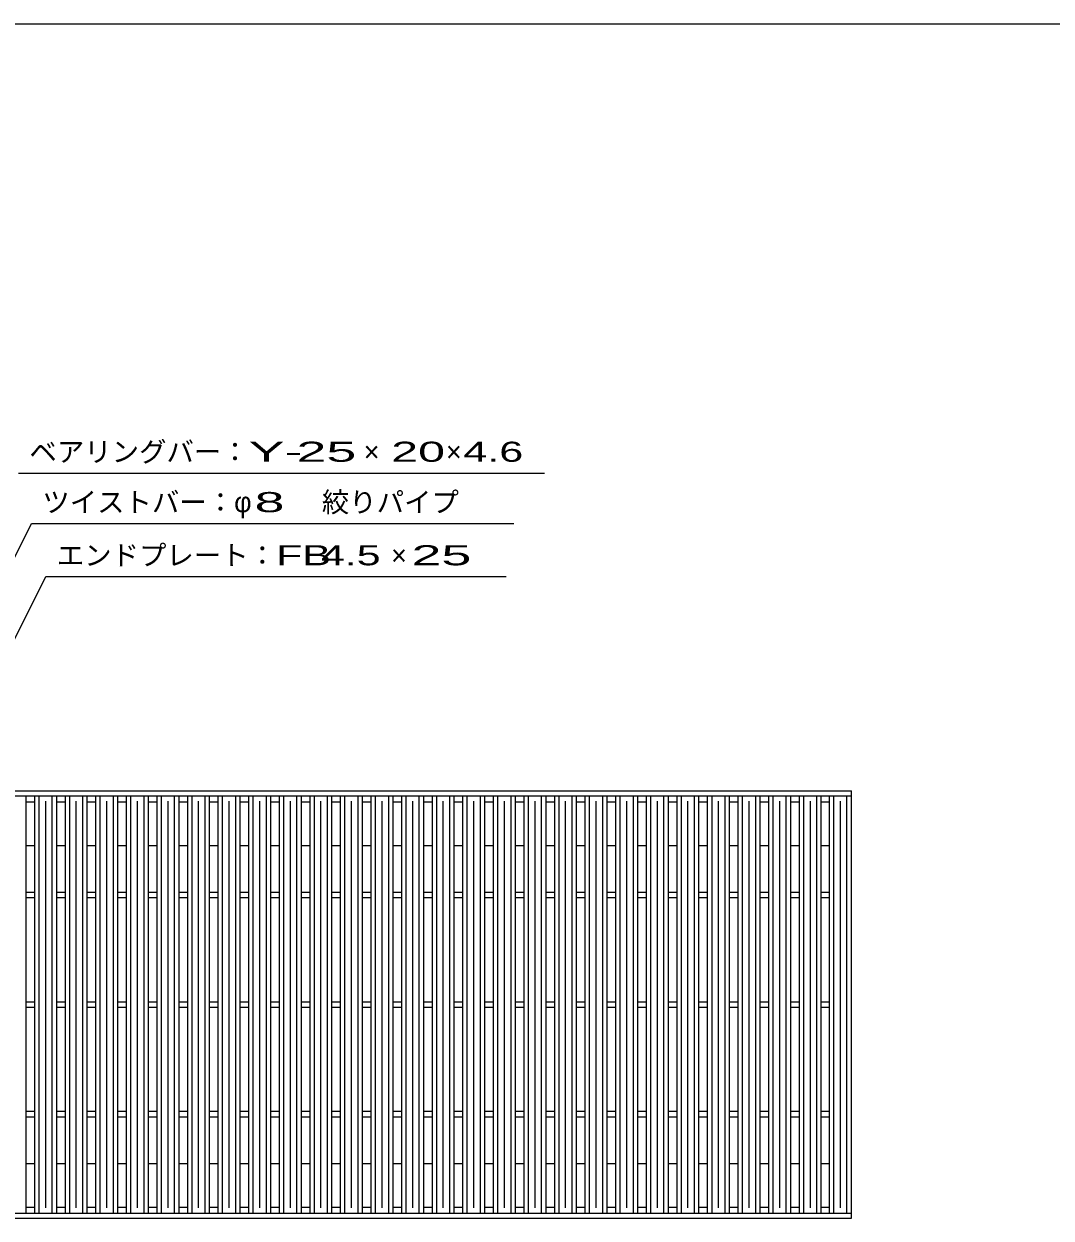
# Model space of a CAD drawing. Units: millimetres, scale not verified. Extents: x -1820 to 1724, y -1285 to 1059.
# Drawn here: x -1185 to -248, y -31 to 1059 of the extents above; entities that cross this region are included whole.
import ezdxf
from ezdxf.enums import TextEntityAlignment as Align

# ---------------------------------------------------------------- set-up
doc = ezdxf.new("R2010")
doc.units = ezdxf.units.MM
doc.header["$LTSCALE"] = 10
for name, color, linetype, lineweight in [('0_2', 150, 'Continuous', 25), ('16', 3, 'Continuous', 25), ('22', 2, 'Continuous', 25)]:
    doc.layers.add(name, color=color, linetype=linetype, lineweight=lineweight)
doc.styles.add('ベクトル', font='')
doc.styles.get('ベクトル').set_extended_font_data('ベクトル')

msp = doc.modelspace()

# ---------------------------------------------------------------- linework, layer by layer
at = {"layer": '0_2'}
msp.add_line((-1736, 1059), (1724, 1059), dxfattribs=at)
at = {"layer": '16'}
for p, q in [((-1426, 359), (-430, 359)), ((-1426, 354.5), (-430, 354.5)), ((-1202.8, 354.5), (-1182.8, 354.5)), ((-1182.8, -26.5), (-1182.8, 354.5)), ((-1182.8, 349), (-1174.9, 349)), ((-1174.9, -26.5), (-1174.9, 354.5)), ((-1174.9, 354.5), (-1154.9, 354.5)), ((-1170.9, -26.5), (-1170.9, 354.5)), ((-1164.9, -21.5), (-1164.9, 349.5)), ((-1158.9, -26.5), (-1158.9, 354.5)), ((-1154.9, -26.5), (-1154.9, 354.5)), ((-1154.9, 349), (-1147, 349)), ((-1147, -26.5), (-1147, 354.5)), ((-1147, 354.5), (-1127, 354.5)), ((-1143, -26.5), (-1143, 354.5)), ((-1137, -21.5), (-1137, 349.5)), ((-1131, -26.5), (-1131, 354.5)), ((-1127, -26.5), (-1127, 354.5)), ((-1127, 349), (-1119.1, 349)), ((-1119.1, -26.5), (-1119.1, 354.5)), ((-1119.1, 354.5), (-1099.1, 354.5)), ((-1115.1, -26.5), (-1115.1, 354.5)), ((-1109.1, -21.5), (-1109.1, 349.5)), ((-1103.1, -26.5), (-1103.1, 354.5)), ((-1099.1, -26.5), (-1099.1, 354.5)), ((-1099.1, 349), (-1091.2, 349)), ((-1091.2, -26.5), (-1091.2, 354.5)), ((-1091.2, 354.5), (-1071.2, 354.5)), ((-1087.2, -26.5), (-1087.2, 354.5)), ((-1081.2, -21.5), (-1081.2, 349.5)), ((-1075.2, -26.5), (-1075.2, 354.5)), ((-1071.2, -26.5), (-1071.2, 354.5)), ((-1071.2, 349), (-1063.3, 349)), ((-1063.3, -26.5), (-1063.3, 354.5)), ((-1063.3, 354.5), (-1043.3, 354.5)), ((-1059.3, -26.5), (-1059.3, 354.5)), ((-1053.3, -21.5), (-1053.3, 349.5)), ((-1047.3, -26.5), (-1047.3, 354.5)), ((-1043.3, -26.5), (-1043.3, 354.5)), ((-1043.3, 349), (-1035.4, 349)), ((-1035.4, -26.5), (-1035.4, 354.5)), ((-1035.4, 354.5), (-1015.4, 354.5)), ((-1031.4, -26.5), (-1031.4, 354.5)), ((-1025.4, -21.5), (-1025.4, 349.5)), ((-1019.4, -26.5), (-1019.4, 354.5)), ((-1015.4, -26.5), (-1015.4, 354.5)), ((-1015.4, 349), (-1007.5, 349)), ((-1007.5, -26.5), (-1007.5, 354.5)), ((-1007.5, 354.5), (-987.5, 354.5)), ((-1003.5, -26.5), (-1003.5, 354.5)), ((-997.5, -21.5), (-997.5, 349.5)), ((-991.5, -26.5), (-991.5, 354.5)), ((-987.5, -26.5), (-987.5, 354.5)), ((-987.5, 349), (-979.6, 349)), ((-979.6, -26.5), (-979.6, 354.5)), ((-979.6, 354.5), (-959.6, 354.5)), ((-975.6, -26.5), (-975.6, 354.5)), ((-969.6, -21.5), (-969.6, 349.5)), ((-963.6, -26.5), (-963.6, 354.5)), ((-959.6, -26.5), (-959.6, 354.5)), ((-959.6, 349), (-951.7, 349)), ((-951.7, -26.5), (-951.7, 354.5)), ((-951.7, 354.5), (-931.7, 354.5)), ((-947.7, -26.5), (-947.7, 354.5)), ((-941.7, -21.5), (-941.7, 349.5)), ((-935.7, -26.5), (-935.7, 354.5)), ((-931.7, -26.5), (-931.7, 354.5)), ((-931.7, 349), (-923.8, 349)), ((-923.8, -26.5), (-923.8, 354.5)), ((-923.8, 354.5), (-903.8, 354.5)), ((-919.8, -26.5), (-919.8, 354.5)), ((-913.8, -21.5), (-913.8, 349.5)), ((-907.8, -26.5), (-907.8, 354.5)), ((-903.8, -26.5), (-903.8, 354.5)), ((-903.8, 349), (-895.9, 349)), ((-895.9, -26.5), (-895.9, 354.5)), ((-895.9, 354.5), (-875.9, 354.5)), ((-891.9, -26.5), (-891.9, 354.5)), ((-885.9, -21.5), (-885.9, 349.5)), ((-879.9, -26.5), (-879.9, 354.5)), ((-875.9, -26.5), (-875.9, 354.5)), ((-875.9, 349), (-868, 349)), ((-868, -26.5), (-868, 354.5)), ((-868, 354.5), (-848, 354.5)), ((-864, -26.5), (-864, 354.5)), ((-858, -21.5), (-858, 349.5)), ((-852, -26.5), (-852, 354.5)), ((-848, -26.5), (-848, 354.5)), ((-848, 349), (-840.1, 349)), ((-840.1, -26.5), (-840.1, 354.5)), ((-840.1, 354.5), (-820.1, 354.5)), ((-836.1, -26.5), (-836.1, 354.5)), ((-830.1, -21.5), (-830.1, 349.5)), ((-824.1, -26.5), (-824.1, 354.5)), ((-820.1, -26.5), (-820.1, 354.5)), ((-820.1, 349), (-812.2, 349)), ((-812.2, -26.5), (-812.2, 354.5)), ((-812.2, 354.5), (-792.2, 354.5)), ((-808.2, -26.5), (-808.2, 354.5)), ((-802.2, -21.5), (-802.2, 349.5)), ((-796.2, -26.5), (-796.2, 354.5)), ((-792.2, -26.5), (-792.2, 354.5)), ((-792.2, 349), (-784.3, 349)), ((-784.3, -26.5), (-784.3, 354.5)), ((-784.3, 354.5), (-764.3, 354.5)), ((-780.3, -26.5), (-780.3, 354.5)), ((-774.3, -21.5), (-774.3, 349.5)), ((-768.3, -26.5), (-768.3, 354.5)), ((-764.3, -26.5), (-764.3, 354.5)), ((-764.3, 349), (-756.4, 349)), ((-756.4, -26.5), (-756.4, 354.5)), ((-756.4, 354.5), (-736.4, 354.5)), ((-752.4, -26.5), (-752.4, 354.5)), ((-746.4, -21.5), (-746.4, 349.5)), ((-740.4, -26.5), (-740.4, 354.5)), ((-736.4, -26.5), (-736.4, 354.5)), ((-736.4, 349), (-728.5, 349)), ((-728.5, -26.5), (-728.5, 354.5)), ((-728.5, 354.5), (-708.5, 354.5)), ((-724.5, -26.5), (-724.5, 354.5)), ((-718.5, -21.5), (-718.5, 349.5)), ((-712.5, -26.5), (-712.5, 354.5)), ((-708.5, -26.5), (-708.5, 354.5)), ((-708.5, 349), (-700.6, 349)), ((-700.6, -26.5), (-700.6, 354.5)), ((-700.6, 354.5), (-680.6, 354.5)), ((-696.6, -26.5), (-696.6, 354.5)), ((-690.6, -21.5), (-690.6, 349.5)), ((-684.6, -26.5), (-684.6, 354.5)), ((-680.6, -26.5), (-680.6, 354.5)), ((-680.6, 349), (-672.7, 349)), ((-672.7, -26.5), (-672.7, 354.5)), ((-672.7, 354.5), (-652.7, 354.5)), ((-668.7, -26.5), (-668.7, 354.5)), ((-662.7, -21.5), (-662.7, 349.5)), ((-656.7, -26.5), (-656.7, 354.5)), ((-652.7, -26.5), (-652.7, 354.5)), ((-652.7, 349), (-644.8, 349)), ((-644.8, -26.5), (-644.8, 354.5)), ((-644.8, 354.5), (-624.8, 354.5)), ((-640.8, -26.5), (-640.8, 354.5)), ((-634.8, -21.5), (-634.8, 349.5)), ((-628.8, -26.5), (-628.8, 354.5)), ((-624.8, -26.5), (-624.8, 354.5)), ((-624.8, 349), (-616.9, 349)), ((-616.9, -26.5), (-616.9, 354.5)), ((-616.9, 354.5), (-596.9, 354.5)), ((-612.9, -26.5), (-612.9, 354.5)), ((-606.9, -21.5), (-606.9, 349.5)), ((-600.9, -26.5), (-600.9, 354.5)), ((-596.9, -26.5), (-596.9, 354.5)), ((-596.9, 349), (-589, 349)), ((-589, -26.5), (-589, 354.5)), ((-589, 354.5), (-569, 354.5)), ((-585, -26.5), (-585, 354.5)), ((-579, -21.5), (-579, 349.5)), ((-573, -26.5), (-573, 354.5)), ((-569, -26.5), (-569, 354.5)), ((-569, 349), (-561.1, 349)), ((-561.1, -26.5), (-561.1, 354.5)), ((-561.1, 354.5), (-541.1, 354.5)), ((-557.1, -26.5), (-557.1, 354.5)), ((-551.1, -21.5), (-551.1, 349.5)), ((-545.1, -26.5), (-545.1, 354.5)), ((-541.1, -26.5), (-541.1, 354.5)), ((-541.1, 349), (-533.2, 349)), ((-533.2, -26.5), (-533.2, 354.5)), ((-533.2, 354.5), (-513.2, 354.5)), ((-529.2, -26.5), (-529.2, 354.5)), ((-523.2, -21.5), (-523.2, 349.5)), ((-517.2, -26.5), (-517.2, 354.5)), ((-513.2, -26.5), (-513.2, 354.5)), ((-513.2, 349), (-505.3, 349)), ((-505.3, -26.5), (-505.3, 354.5)), ((-505.3, 354.5), (-485.3, 354.5)), ((-501.3, -26.5), (-501.3, 354.5)), ((-495.3, -21.5), (-495.3, 349.5)), ((-489.3, -26.5), (-489.3, 354.5)), ((-485.3, -26.5), (-485.3, 354.5)), ((-485.3, 349), (-477.4, 349)), ((-477.4, -26.5), (-477.4, 354.5)), ((-477.4, 354.5), (-457.4, 354.5)), ((-473.4, -26.5), (-473.4, 354.5)), ((-467.4, -21.5), (-467.4, 349.5)), ((-461.4, -26.5), (-461.4, 354.5)), ((-457.4, -26.5), (-457.4, 354.5)), ((-457.4, 349), (-449.5, 349)), ((-450, -26.5), (-450, 354.5)), ((-450, 354.5), (-430, 354.5)), ((-446, -26.5), (-446, 354.5)), ((-440, -21.5), (-440, 349.5)), ((-434, -26.5), (-434, 354.5)), ((-430, 354.5), (-430, 359)), ((-430, -26.5), (-430, 354.5)), ((-1182.8, 309), (-1174.9, 309)), ((-1154.9, 309), (-1147, 309)), ((-1127, 309), (-1119.1, 309)), ((-1099.1, 309), (-1091.2, 309)), ((-1071.2, 309), (-1063.3, 309)), ((-1043.3, 309), (-1035.4, 309)), ((-1015.4, 309), (-1007.5, 309)), ((-987.5, 309), (-979.6, 309)), ((-959.6, 309), (-951.7, 309)), ((-931.7, 309), (-923.8, 309)), ((-903.8, 309), (-895.9, 309)), ((-875.9, 309), (-868, 309)), ((-848, 309), (-840.1, 309)), ((-820.1, 309), (-812.2, 309)), ((-792.2, 309), (-784.3, 309)), ((-764.3, 309), (-756.4, 309)), ((-736.4, 309), (-728.5, 309)), ((-708.5, 309), (-700.6, 309)), ((-680.6, 309), (-672.7, 309)), ((-652.7, 309), (-644.8, 309)), ((-624.8, 309), (-616.9, 309)), ((-596.9, 309), (-589, 309)), ((-569, 309), (-561.1, 309)), ((-541.1, 309), (-533.2, 309)), ((-513.2, 309), (-505.3, 309)), ((-485.3, 309), (-477.4, 309)), ((-457.4, 309), (-449.5, 309)), ((-1182.8, 266.5), (-1174.9, 266.5)), ((-1154.9, 266.5), (-1147, 266.5)), ((-1127, 266.5), (-1119.1, 266.5)), ((-1099.1, 266.5), (-1091.2, 266.5)), ((-1071.2, 266.5), (-1063.3, 266.5)), ((-1043.3, 266.5), (-1035.4, 266.5)), ((-1015.4, 266.5), (-1007.5, 266.5)), ((-987.5, 266.5), (-979.6, 266.5)), ((-959.6, 266.5), (-951.7, 266.5)), ((-931.7, 266.5), (-923.8, 266.5)), ((-903.8, 266.5), (-895.9, 266.5)), ((-875.9, 266.5), (-868, 266.5)), ((-848, 266.5), (-840.1, 266.5)), ((-820.1, 266.5), (-812.2, 266.5)), ((-792.2, 266.5), (-784.3, 266.5)), ((-764.3, 266.5), (-756.4, 266.5)), ((-736.4, 266.5), (-728.5, 266.5)), ((-708.5, 266.5), (-700.6, 266.5)), ((-680.6, 266.5), (-672.7, 266.5)), ((-652.7, 266.5), (-644.8, 266.5)), ((-624.8, 266.5), (-616.9, 266.5)), ((-596.9, 266.5), (-589, 266.5)), ((-569, 266.5), (-561.1, 266.5)), ((-541.1, 266.5), (-533.2, 266.5)), ((-513.2, 266.5), (-505.3, 266.5)), ((-485.3, 266.5), (-477.4, 266.5)), ((-457.4, 266.5), (-449.5, 266.5)), ((-1182.8, 261.5), (-1174.9, 261.5)), ((-1154.9, 261.5), (-1147, 261.5)), ((-1127, 261.5), (-1119.1, 261.5)), ((-1099.1, 261.5), (-1091.2, 261.5)), ((-1071.2, 261.5), (-1063.3, 261.5)), ((-1043.3, 261.5), (-1035.4, 261.5)), ((-1015.4, 261.5), (-1007.5, 261.5)), ((-987.5, 261.5), (-979.6, 261.5)), ((-959.6, 261.5), (-951.7, 261.5)), ((-931.7, 261.5), (-923.8, 261.5)), ((-903.8, 261.5), (-895.9, 261.5)), ((-875.9, 261.5), (-868, 261.5)), ((-848, 261.5), (-840.1, 261.5)), ((-820.1, 261.5), (-812.2, 261.5)), ((-792.2, 261.5), (-784.3, 261.5)), ((-764.3, 261.5), (-756.4, 261.5)), ((-736.4, 261.5), (-728.5, 261.5)), ((-708.5, 261.5), (-700.6, 261.5)), ((-680.6, 261.5), (-672.7, 261.5)), ((-652.7, 261.5), (-644.8, 261.5)), ((-624.8, 261.5), (-616.9, 261.5)), ((-596.9, 261.5), (-589, 261.5)), ((-569, 261.5), (-561.1, 261.5)), ((-541.1, 261.5), (-533.2, 261.5)), ((-513.2, 261.5), (-505.3, 261.5)), ((-485.3, 261.5), (-477.4, 261.5)), ((-457.4, 261.5), (-449.5, 261.5)), ((-1182.8, 166.5), (-1174.9, 166.5)), ((-1154.9, 166.5), (-1147, 166.5)), ((-1127, 166.5), (-1119.1, 166.5)), ((-1099.1, 166.5), (-1091.2, 166.5)), ((-1071.2, 166.5), (-1063.3, 166.5)), ((-1043.3, 166.5), (-1035.4, 166.5)), ((-1015.4, 166.5), (-1007.5, 166.5)), ((-987.5, 166.5), (-979.6, 166.5)), ((-959.6, 166.5), (-951.7, 166.5)), ((-931.7, 166.5), (-923.8, 166.5)), ((-903.8, 166.5), (-895.9, 166.5)), ((-875.9, 166.5), (-868, 166.5)), ((-848, 166.5), (-840.1, 166.5)), ((-820.1, 166.5), (-812.2, 166.5)), ((-792.2, 166.5), (-784.3, 166.5)), ((-764.3, 166.5), (-756.4, 166.5)), ((-736.4, 166.5), (-728.5, 166.5)), ((-708.5, 166.5), (-700.6, 166.5)), ((-680.6, 166.5), (-672.7, 166.5)), ((-652.7, 166.5), (-644.8, 166.5)), ((-624.8, 166.5), (-616.9, 166.5)), ((-596.9, 166.5), (-589, 166.5)), ((-569, 166.5), (-561.1, 166.5)), ((-541.1, 166.5), (-533.2, 166.5)), ((-513.2, 166.5), (-505.3, 166.5)), ((-485.3, 166.5), (-477.4, 166.5)), ((-457.4, 166.5), (-449.5, 166.5)), ((-1182.8, 161.5), (-1174.9, 161.5)), ((-1154.9, 161.5), (-1147, 161.5)), ((-1127, 161.5), (-1119.1, 161.5)), ((-1099.1, 161.5), (-1091.2, 161.5)), ((-1071.2, 161.5), (-1063.3, 161.5)), ((-1043.3, 161.5), (-1035.4, 161.5)), ((-1015.4, 161.5), (-1007.5, 161.5)), ((-987.5, 161.5), (-979.6, 161.5)), ((-959.6, 161.5), (-951.7, 161.5)), ((-931.7, 161.5), (-923.8, 161.5)), ((-903.8, 161.5), (-895.9, 161.5)), ((-875.9, 161.5), (-868, 161.5)), ((-848, 161.5), (-840.1, 161.5)), ((-820.1, 161.5), (-812.2, 161.5)), ((-792.2, 161.5), (-784.3, 161.5)), ((-764.3, 161.5), (-756.4, 161.5)), ((-736.4, 161.5), (-728.5, 161.5)), ((-708.5, 161.5), (-700.6, 161.5)), ((-680.6, 161.5), (-672.7, 161.5)), ((-652.7, 161.5), (-644.8, 161.5)), ((-624.8, 161.5), (-616.9, 161.5)), ((-596.9, 161.5), (-589, 161.5)), ((-569, 161.5), (-561.1, 161.5)), ((-541.1, 161.5), (-533.2, 161.5)), ((-513.2, 161.5), (-505.3, 161.5)), ((-485.3, 161.5), (-477.4, 161.5)), ((-457.4, 161.5), (-449.5, 161.5)), ((-1182.8, 66.5), (-1174.9, 66.5)), ((-1154.9, 66.5), (-1147, 66.5)), ((-1127, 66.5), (-1119.1, 66.5)), ((-1099.1, 66.5), (-1091.2, 66.5)), ((-1071.2, 66.5), (-1063.3, 66.5)), ((-1043.3, 66.5), (-1035.4, 66.5)), ((-1015.4, 66.5), (-1007.5, 66.5)), ((-987.5, 66.5), (-979.6, 66.5)), ((-959.6, 66.5), (-951.7, 66.5)), ((-931.7, 66.5), (-923.8, 66.5)), ((-903.8, 66.5), (-895.9, 66.5)), ((-875.9, 66.5), (-868, 66.5)), ((-848, 66.5), (-840.1, 66.5)), ((-820.1, 66.5), (-812.2, 66.5)), ((-792.2, 66.5), (-784.3, 66.5)), ((-764.3, 66.5), (-756.4, 66.5)), ((-736.4, 66.5), (-728.5, 66.5)), ((-708.5, 66.5), (-700.6, 66.5)), ((-680.6, 66.5), (-672.7, 66.5)), ((-652.7, 66.5), (-644.8, 66.5)), ((-624.8, 66.5), (-616.9, 66.5)), ((-596.9, 66.5), (-589, 66.5)), ((-569, 66.5), (-561.1, 66.5)), ((-541.1, 66.5), (-533.2, 66.5)), ((-513.2, 66.5), (-505.3, 66.5)), ((-485.3, 66.5), (-477.4, 66.5)), ((-457.4, 66.5), (-449.5, 66.5)), ((-1182.8, 61.5), (-1174.9, 61.5)), ((-1154.9, 61.5), (-1147, 61.5)), ((-1127, 61.5), (-1119.1, 61.5)), ((-1099.1, 61.5), (-1091.2, 61.5)), ((-1071.2, 61.5), (-1063.3, 61.5)), ((-1043.3, 61.5), (-1035.4, 61.5)), ((-1015.4, 61.5), (-1007.5, 61.5)), ((-987.5, 61.5), (-979.6, 61.5)), ((-959.6, 61.5), (-951.7, 61.5)), ((-931.7, 61.5), (-923.8, 61.5)), ((-903.8, 61.5), (-895.9, 61.5)), ((-875.9, 61.5), (-868, 61.5)), ((-848, 61.5), (-840.1, 61.5)), ((-820.1, 61.5), (-812.2, 61.5)), ((-792.2, 61.5), (-784.3, 61.5)), ((-764.3, 61.5), (-756.4, 61.5)), ((-736.4, 61.5), (-728.5, 61.5)), ((-708.5, 61.5), (-700.6, 61.5)), ((-680.6, 61.5), (-672.7, 61.5)), ((-652.7, 61.5), (-644.8, 61.5)), ((-624.8, 61.5), (-616.9, 61.5)), ((-596.9, 61.5), (-589, 61.5)), ((-569, 61.5), (-561.1, 61.5)), ((-541.1, 61.5), (-533.2, 61.5)), ((-513.2, 61.5), (-505.3, 61.5)), ((-485.3, 61.5), (-477.4, 61.5)), ((-457.4, 61.5), (-449.5, 61.5)), ((-1182.8, 19), (-1174.9, 19)), ((-1154.9, 19), (-1147, 19)), ((-1127, 19), (-1119.1, 19)), ((-1099.1, 19), (-1091.2, 19)), ((-1071.2, 19), (-1063.3, 19)), ((-1043.3, 19), (-1035.4, 19)), ((-1015.4, 19), (-1007.5, 19)), ((-987.5, 19), (-979.6, 19)), ((-959.6, 19), (-951.7, 19)), ((-931.7, 19), (-923.8, 19)), ((-903.8, 19), (-895.9, 19)), ((-875.9, 19), (-868, 19)), ((-848, 19), (-840.1, 19)), ((-820.1, 19), (-812.2, 19)), ((-792.2, 19), (-784.3, 19)), ((-764.3, 19), (-756.4, 19)), ((-736.4, 19), (-728.5, 19)), ((-708.5, 19), (-700.6, 19)), ((-680.6, 19), (-672.7, 19)), ((-652.7, 19), (-644.8, 19)), ((-624.8, 19), (-616.9, 19)), ((-596.9, 19), (-589, 19)), ((-569, 19), (-561.1, 19)), ((-541.1, 19), (-533.2, 19)), ((-513.2, 19), (-505.3, 19)), ((-485.3, 19), (-477.4, 19)), ((-457.4, 19), (-449.5, 19)), ((-1182.8, -21), (-1174.9, -21)), ((-1154.9, -21), (-1147, -21)), ((-1127, -21), (-1119.1, -21)), ((-1099.1, -21), (-1091.2, -21)), ((-1071.2, -21), (-1063.3, -21)), ((-1043.3, -21), (-1035.4, -21)), ((-1015.4, -21), (-1007.5, -21)), ((-987.5, -21), (-979.6, -21)), ((-959.6, -21), (-951.7, -21)), ((-931.7, -21), (-923.8, -21)), ((-903.8, -21), (-895.9, -21)), ((-875.9, -21), (-868, -21)), ((-848, -21), (-840.1, -21)), ((-820.1, -21), (-812.2, -21)), ((-792.2, -21), (-784.3, -21)), ((-764.3, -21), (-756.4, -21)), ((-736.4, -21), (-728.5, -21)), ((-708.5, -21), (-700.6, -21)), ((-680.6, -21), (-672.7, -21)), ((-652.7, -21), (-644.8, -21)), ((-624.8, -21), (-616.9, -21)), ((-596.9, -21), (-589, -21)), ((-569, -21), (-561.1, -21)), ((-541.1, -21), (-533.2, -21)), ((-513.2, -21), (-505.3, -21)), ((-485.3, -21), (-477.4, -21)), ((-457.4, -21), (-449.5, -21)), ((-1426, -26.5), (-430, -26.5)), ((-1426, -31), (-430, -31)), ((-1202.8, -26.5), (-1182.8, -26.5)), ((-1174.9, -26.5), (-1154.9, -26.5)), ((-1147, -26.5), (-1127, -26.5)), ((-1119.1, -26.5), (-1099.1, -26.5)), ((-1091.2, -26.5), (-1071.2, -26.5)), ((-1063.3, -26.5), (-1043.3, -26.5)), ((-1035.4, -26.5), (-1015.4, -26.5)), ((-1007.5, -26.5), (-987.5, -26.5)), ((-979.6, -26.5), (-959.6, -26.5)), ((-951.7, -26.5), (-931.7, -26.5)), ((-923.8, -26.5), (-903.8, -26.5)), ((-895.9, -26.5), (-875.9, -26.5)), ((-868, -26.5), (-848, -26.5)), ((-840.1, -26.5), (-820.1, -26.5)), ((-812.2, -26.5), (-792.2, -26.5)), ((-784.3, -26.5), (-764.3, -26.5)), ((-756.4, -26.5), (-736.4, -26.5)), ((-728.5, -26.5), (-708.5, -26.5)), ((-700.6, -26.5), (-680.6, -26.5)), ((-672.7, -26.5), (-652.7, -26.5)), ((-644.8, -26.5), (-624.8, -26.5)), ((-616.9, -26.5), (-596.9, -26.5)), ((-589, -26.5), (-569, -26.5)), ((-561.1, -26.5), (-541.1, -26.5)), ((-533.2, -26.5), (-513.2, -26.5)), ((-505.3, -26.5), (-485.3, -26.5)), ((-477.4, -26.5), (-457.4, -26.5)), ((-450, -26.5), (-430, -26.5)), ((-430, -31), (-430, -26.5))]:
    msp.add_line(p, q, dxfattribs=at)
at = {"layer": '22', "color": 4}
for p, q in [((-1189.75, 649), (-709.75, 649)), ((-1346.25, 266.5), (-1178, 603)), ((-1178, 603), (-738, 603)), ((-1262.55, 359), (-1164.8, 554.5)), ((-1164.8, 554.5), (-744.8, 554.5))]:
    msp.add_line(p, q, dxfattribs=at)

# ---------------------------------------------------------------- texts
at = {"layer": '22', "style": 'ベクトル'}
for s, p in [('ベアリングバー：', (-1179.75, 668.5)), ('×', (-874.75, 668.5)), ('×', (-799.75, 668.5)), ('ツイストバー：', (-1168, 622.5)), ('絞りパイプ', (-913, 622.5)), ('φ', (-993, 622.5)), ('エンドプレート：', (-1154.8, 574)), ('×', (-849.8, 574))]:
    msp.add_text(s, height=18.33, dxfattribs=at).set_placement(p, align=Align.MIDDLE_LEFT)
for s, width, p in [('Y-', 2, (-979.75, 668.5)), (' 25 ', 2, (-949.75, 668.5)), ('20', 1.8, (-849.75, 668.5)), (' 4.6 ', 1.6, (-794.75, 668.5)), (' 8 ', 2, (-988, 622.5)), ('FB', 1.6, (-954.8, 574)), (' 4.5 ', 1.6, (-924.8, 574)), (' 25 ', 2, (-844.8, 574))]:
    msp.add_text(s, height=18.33, dxfattribs=dict(at, width=width)).set_placement(p, align=Align.MIDDLE_LEFT)

doc.saveas('drawing.dxf')
